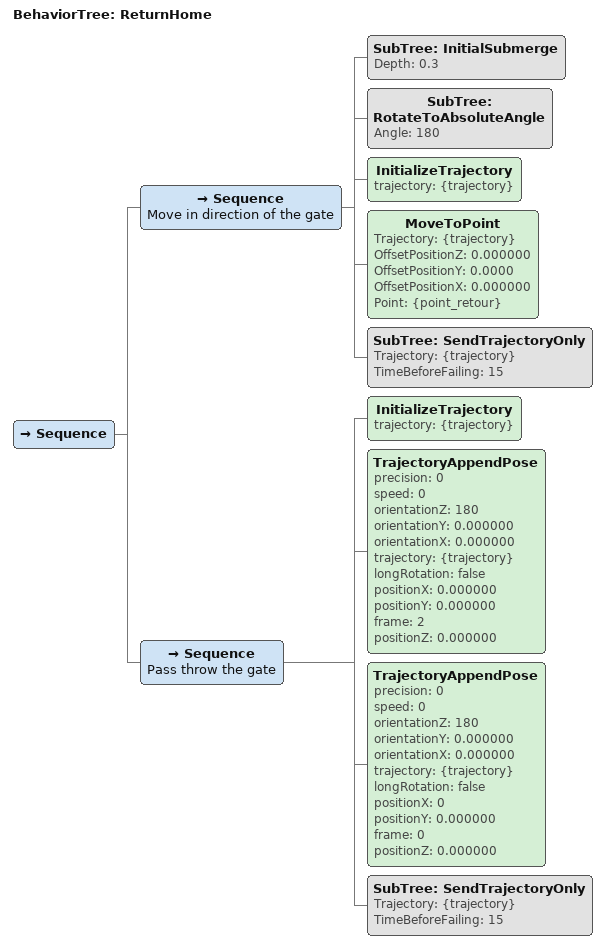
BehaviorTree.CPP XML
<?xml version="1.0" encoding="UTF-8"?>
<root BTCPP_format="4">
  <BehaviorTree ID="ReturnHome">
    <Sequence>
      <Sequence name="Move in direction of the gate">
        <SubTree ID="InitialSubmerge"
                 Depth="0.3"/>
        <SubTree ID="RotateToAbsoluteAngle"
                 Angle="180"/>
        <InitializeTrajectory trajectory="{trajectory}"/>
        <MoveToPoint Trajectory="{trajectory}"
                     OffsetPositionZ="0.000000"
                     OffsetPositionY="0.0000"
                     OffsetPositionX="0.000000"
                     Point="{point_retour}"/>
        <SubTree ID="SendTrajectoryOnly"
                 Trajectory="{trajectory}"
                 TimeBeforeFailing="15"/>
      </Sequence>
      <Sequence name="Pass throw the gate">
        <InitializeTrajectory trajectory="{trajectory}"/>
        <TrajectoryAppendPose precision="0"
                              speed="0"
                              orientationZ="180"
                              orientationY="0.000000"
                              orientationX="0.000000"
                              trajectory="{trajectory}"
                              longRotation="false"
                              positionX="0.000000"
                              positionY="0.000000"
                              frame="2"
                              positionZ="0.000000"/>
        <TrajectoryAppendPose precision="0"
                              speed="0"
                              orientationZ="180"
                              orientationY="0.000000"
                              orientationX="0.000000"
                              trajectory="{trajectory}"
                              longRotation="false"
                              positionX="0"
                              positionY="0.000000"
                              frame="0"
                              positionZ="0.000000"/>
        <SubTree ID="SendTrajectoryOnly"
                 Trajectory="{trajectory}"
                 TimeBeforeFailing="15"/>
      </Sequence>
    </Sequence>
  </BehaviorTree>

</root>
